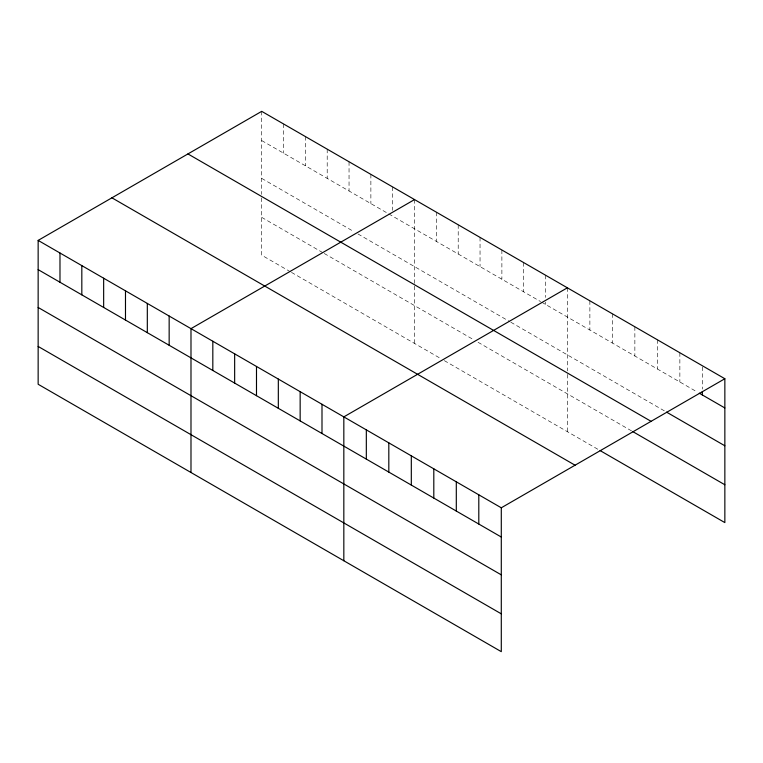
<?xml version="1.0" encoding="UTF-8"?>
<svg xmlns="http://www.w3.org/2000/svg" width="763" height="763" viewBox="0 0 763 763"><rect width="100%" height="100%" fill="white"/><g stroke="black" fill="none" stroke-linecap="round" stroke-linejoin="round"><path stroke-width="0.57" stroke-dasharray="3.81 2.86" d="M261.709 140.564L387.747 213.335M388.739 213.907L540.585 301.576M541.577 302.148L697.239 392.02M261.709 178.389L354.003 231.685M357.971 233.974L509.818 321.643M510.809 322.215L664.525 410.952M261.709 217.369L323.235 252.896M324.227 253.469L474.09 339.993M478.058 342.282L631.802 431.038M290.484 271.819L261.709 255.204L261.709 197.884M291.476 272.391L440.346 358.333M444.314 360.632L598.058 449.388M702.351 366.917L702.351 389.12M679.862 352.754L679.862 381.977M657.363 339.764L657.363 368.996M634.864 326.783L634.864 356.006M612.374 313.793L612.374 343.016M589.875 300.803L589.875 330.026M567.376 287.813L567.376 370.923M567.376 374.356L567.376 431.677M545.545 275.214L545.545 297.427M545.545 302.1L545.545 304.437M523.714 262.606L523.714 291.828M501.882 249.997L501.882 279.229M480.041 237.398L480.041 266.621M458.21 224.789L458.21 254.012M436.379 212.181L436.379 241.404M414.547 199.582L414.547 283.826M414.547 286.125L414.547 343.436M392.707 186.973L392.707 210.35M370.875 174.365L370.875 203.587M349.044 161.756L349.044 190.988M327.203 149.157L327.203 178.38M305.372 136.548L305.372 165.771M283.54 123.94L283.54 153.163M261.709 111.341L261.709 194.441"/><path stroke-width="1.14" d="M38.15 240.402L501.291 507.796L501.291 651.659L38.15 384.266L38.15 240.402L261.709 111.341L724.85 378.734L724.85 522.598L600.1 450.571M414.547 199.582L190.988 328.643L190.988 472.507M567.376 287.813L343.827 416.884L343.827 560.748M501.291 507.796L724.85 378.734M699.29 393.193L724.85 407.957M666.566 412.134L724.85 445.783M187.936 153.926L651.077 421.329M632.823 431.629L724.85 484.763M111.923 197.817L575.064 465.211M38.15 269.635L501.291 537.028M38.15 307.46L501.291 574.854M38.15 346.44L501.291 613.833M702.351 391.457L702.351 394.967M478.802 494.815L478.802 524.038M456.303 481.825L456.303 511.048M433.804 468.835L433.804 498.058M411.314 455.845L411.314 485.077M388.815 442.864L388.815 472.087M366.326 429.874L366.326 459.097M321.996 404.276L321.996 433.508M300.155 391.677L300.155 420.899M278.323 379.068L278.323 408.291M256.492 366.459L256.492 395.692M234.651 353.86L234.651 383.083M212.82 341.252L212.82 370.475M169.157 316.044L169.157 345.267M147.316 303.436L147.316 332.658M125.485 290.827L125.485 320.05M103.654 278.218L103.654 307.451M81.822 265.619L81.822 294.842M59.981 253.011L59.981 282.234"/></g></svg>
